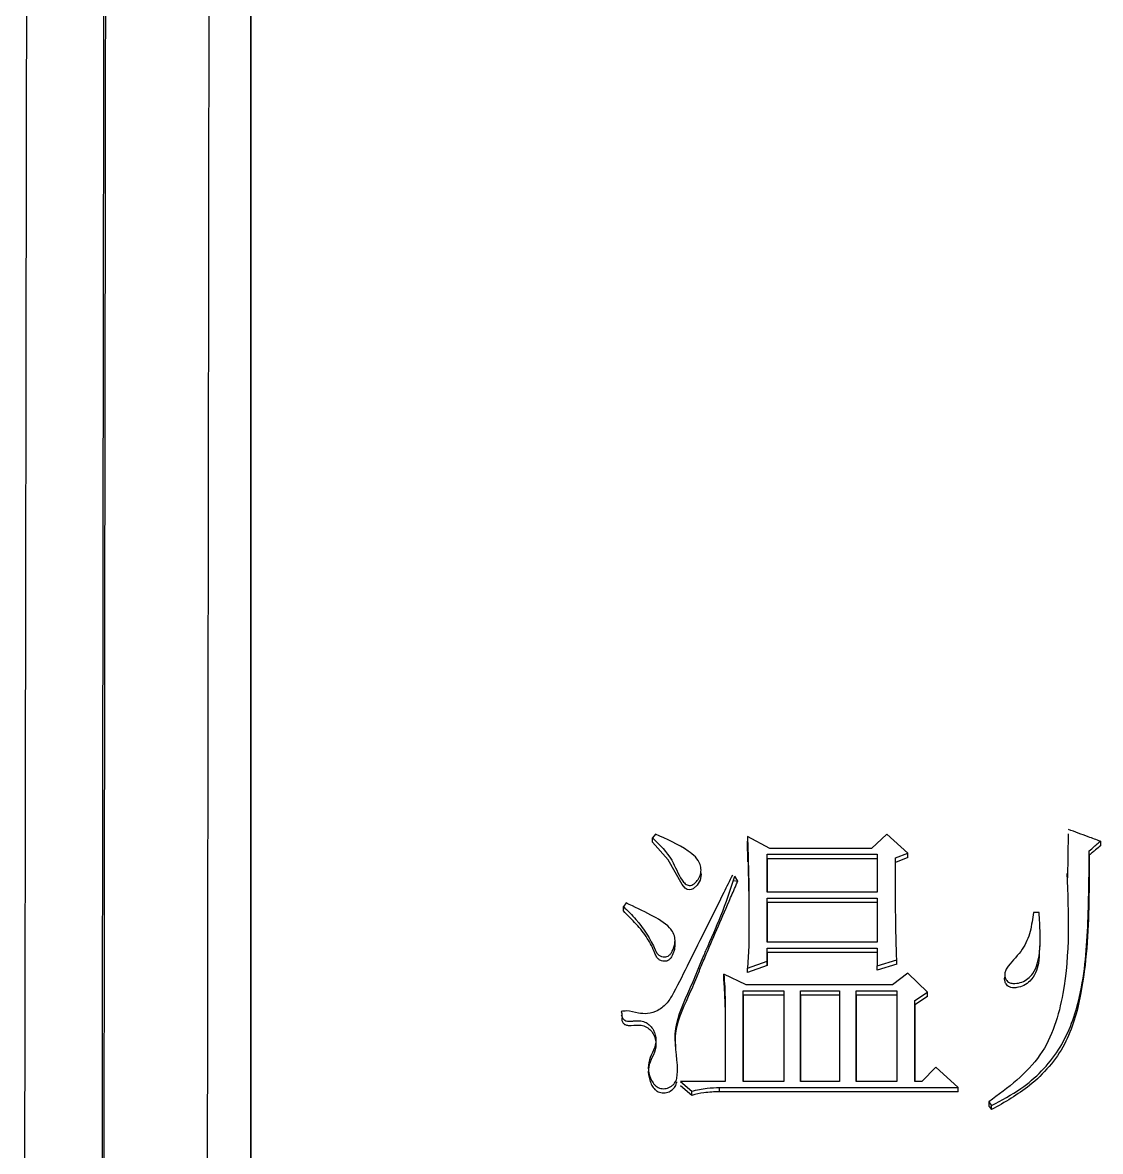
# Model space of a CAD drawing. Header units: millimetres. Extents: x 2251 to 4395, y 932 to 2449.
# Drawn here: x 2732.99 to 2741.34, y 2234.16 to 2242.91 of the extents above; entities that cross this region are included whole.
import ezdxf

# ---------------------------------------------------------------- set-up
doc = ezdxf.new("R2010")
doc.units = ezdxf.units.MM

msp = doc.modelspace()

# ---------------------------------------------------------------- linework, layer by layer
at = {"color": 7, "linetype": 'Continuous', "lineweight": 25}
for p, q in [((2737.8935, 2236.6176), (2737.8718, 2236.59)), ((2739.6891, 2236.6176), (2739.5701, 2236.5074)), ((2739.8514, 2236.4707), (2739.6891, 2236.6176)), ((2741.0912, 2236.2787), (2741.0954, 2236.6194)), ((2737.8718, 2236.5552), (2737.8718, 2236.59)), ((2738.7805, 2236.5074), (2738.6074, 2236.5992)), ((2738.6074, 2236.5992), (2738.6074, 2236.5644)), ((2738.6113, 2236.403), (2738.6074, 2236.5644)), ((2741.3442, 2236.5625), (2741.3442, 2236.5277)), ((2738.7589, 2236.4615), (2739.6134, 2236.4615)), ((2738.7589, 2236.1673), (2738.7589, 2236.4615)), ((2738.7589, 2236.4268), (2738.7589, 2236.4615)), ((2739.5701, 2236.5074), (2738.7805, 2236.5074)), ((2739.6134, 2236.4615), (2739.6134, 2236.1673)), ((2739.754, 2236.4339), (2739.8514, 2236.4707)), ((2739.8514, 2236.436), (2739.8514, 2236.4707)), ((2741.2576, 2236.4543), (2741.2576, 2236.489)), ((2738.2451, 2236.3508), (2738.2451, 2236.3624)), ((2739.6134, 2236.4269), (2738.7589, 2236.4268)), ((2738.7589, 2236.4268), (2738.7589, 2236.1673)), ((2739.8514, 2236.436), (2739.754, 2236.3993)), ((2738.5317, 2236.2525), (2738.51, 2236.2915)), ((2738.4987, 2236.2595), (2738.5317, 2236.2525)), ((2739.6134, 2236.1673), (2738.7589, 2236.1673)), ((2738.7589, 2236.1213), (2739.6134, 2236.1213)), ((2738.7589, 2235.7806), (2738.7589, 2236.1213)), ((2738.7589, 2236.0871), (2738.7589, 2236.1213)), ((2739.6134, 2236.1213), (2739.6134, 2235.7806)), ((2737.6447, 2236.0229), (2737.6447, 2236.057)), ((2738.7589, 2236.0871), (2738.7589, 2235.7806)), ((2739.6134, 2236.0871), (2738.7589, 2236.0871)), ((2740.8682, 2236.0109), (2740.8249, 2236.0109)), ((2738.0456, 2235.7649), (2738.0456, 2235.799)), ((2738.6182, 2235.7529), (2738.6074, 2235.5777)), ((2739.6134, 2235.7806), (2738.7589, 2235.7806)), ((2740.8752, 2235.7182), (2740.8752, 2235.7523)), ((2738.7589, 2235.7345), (2739.6134, 2235.7345)), ((2738.7589, 2235.633), (2738.7589, 2235.7345)), ((2738.7589, 2235.7008), (2738.7589, 2235.7345)), ((2738.7589, 2235.7008), (2738.7589, 2235.5995)), ((2739.6134, 2235.7008), (2738.7589, 2235.7008)), ((2739.6134, 2235.7345), (2739.6134, 2235.5961)), ((2738.6074, 2235.5777), (2738.7589, 2235.633)), ((2738.7589, 2235.5995), (2738.6074, 2235.5442)), ((2738.6074, 2235.5442), (2738.6074, 2235.5777)), ((2738.7589, 2235.5995), (2738.7589, 2235.633)), ((2739.6134, 2235.5961), (2739.7649, 2235.6423)), ((2739.7649, 2235.6087), (2739.6134, 2235.5626)), ((2739.6134, 2235.5626), (2739.6134, 2235.5961)), ((2739.7649, 2235.6087), (2739.7649, 2235.6423)), ((2740.6462, 2235.6154), (2740.6462, 2235.6144)), ((2738.5966, 2235.4485), (2738.4235, 2235.5315)), ((2738.4235, 2235.4981), (2738.4235, 2235.5315)), ((2739.8514, 2235.5408), (2739.7324, 2235.4485)), ((2740.0029, 2235.3931), (2739.8514, 2235.5408)), ((2738.575, 2235.4023), (2738.8887, 2235.4023)), ((2738.575, 2234.6993), (2738.575, 2235.4023)), ((2738.575, 2235.3691), (2738.575, 2235.4023)), ((2739.7324, 2235.4485), (2738.5966, 2235.4485)), ((2738.8887, 2235.4023), (2738.8887, 2234.6993)), ((2739.0185, 2235.4023), (2739.3214, 2235.4023)), ((2739.0185, 2234.6993), (2739.0185, 2235.4023)), ((2739.0185, 2235.3691), (2739.0185, 2235.4023)), ((2739.3214, 2235.4023), (2739.3214, 2234.6993)), ((2739.4512, 2235.4023), (2739.7649, 2235.4023)), ((2739.4512, 2234.6993), (2739.4512, 2235.4023)), ((2739.4512, 2235.3691), (2739.4512, 2235.4023)), ((2739.7649, 2235.4023), (2739.7649, 2234.6993)), ((2739.9055, 2235.3284), (2740.0029, 2235.3931)), ((2740.0029, 2235.3599), (2740.0029, 2235.3931)), ((2738.4343, 2235.2768), (2738.4343, 2235.31)), ((2738.575, 2235.3691), (2738.575, 2234.6993)), ((2738.8887, 2235.3691), (2738.575, 2235.3691)), ((2739.0185, 2235.3691), (2739.0185, 2234.6993)), ((2739.3214, 2235.3691), (2739.0185, 2235.3691)), ((2739.4512, 2235.3691), (2739.4512, 2234.6993)), ((2739.7649, 2235.3691), (2739.4512, 2235.3691)), ((2740.0029, 2235.3599), (2739.9055, 2235.2953)), ((2739.9055, 2235.2953), (2739.9055, 2235.3284)), ((2740.0678, 2234.8105), (2739.9596, 2234.6993)), ((2740.2408, 2234.653), (2740.0678, 2234.8105)), ((2738.0882, 2234.6993), (2738.1747, 2234.6252)), ((2738.4344, 2234.6993), (2738.0882, 2234.6993)), ((2738.8887, 2234.6993), (2738.575, 2234.6993)), ((2739.3214, 2234.6993), (2739.0185, 2234.6993)), ((2739.7649, 2234.6993), (2739.4512, 2234.6993)), ((2739.9596, 2234.6993), (2739.9055, 2234.6993)), ((2738.1747, 2234.5929), (2738.0882, 2234.667)), ((2738.1747, 2234.5929), (2738.1747, 2234.6252)), ((2738.3911, 2234.653), (2740.2408, 2234.653)), ((2738.3911, 2234.6207), (2738.3911, 2234.653)), ((2740.2408, 2234.6207), (2738.3911, 2234.6207)), ((2740.2408, 2234.6207), (2740.2408, 2234.653)), ((2740.4788, 2234.5418), (2740.4788, 2234.5096)), ((2740.5003, 2234.482), (2740.5003, 2234.5141))]:
    msp.add_line(p, q, dxfattribs=at)
at = {"color": 7, "linetype": 'Continuous', "lineweight": 25, "flags": 128}
for points in [[(2738.2434, 2236.3267), (2738.247, 2236.3047), (2738.2403, 2236.262), (2738.2181, 2236.2228), (2738.1857, 2236.1945), (2738.1711, 2236.1878), (2738.1562, 2236.1856), (2738.1399, 2236.1894), (2738.1247, 2236.1988), (2738.1004, 2236.2267), (2737.9913, 2236.4199), (2737.8718, 2236.5552), (2737.8718, 2236.5552)], [(2737.6663, 2236.0845), (2737.6608, 2236.0775), (2737.6528, 2236.0672), (2737.6447, 2236.0569)], [(2740.4788, 2234.5418), (2740.4896, 2234.5279), (2740.5004, 2234.5141)], [(2740.4788, 2234.5096), (2740.4842, 2234.5027), (2740.4897, 2234.4957), (2740.5004, 2234.482)]]:
    msp.add_lwpolyline(points, dxfattribs=at)
at = {"color": 7, "linetype": 'Continuous', "lineweight": 25}
for points, knots in [([(2734.7543, 2289.4406), (2734.7543, 2289.3366), (2734.7544, 2288.8158), (2734.7544, 2287.4489), (2734.7545, 2285.289), (2734.7546, 2282.6706), (2734.7546, 2280.2081), (2734.7546, 2276.7002), (2734.7547, 2273.5573), (2734.7547, 2269.2422), (2734.7547, 2264.5551), (2734.7548, 2259.4229), (2734.7548, 2253.9994), (2734.7549, 2249.4407), (2734.7549, 2243.5182), (2734.755, 2238.6124), (2734.7551, 2231.9335), (2734.7552, 2227.6407), (2734.7552, 2224.6396)], [0, 0, 0, 0, 0.020124, 0.100733, 0.181328, 0.221587, 0.302184, 0.342442, 0.423039, 0.463298, 0.543894, 0.624491, 0.664749, 0.745346, 0.785604, 0.8662, 0.906458, 1, 1, 1, 1]), ([(2733.0857, 2288.4926), (2733.0858, 2288.5209), (2733.0861, 2288.6093), (2733.0848, 2287.623), (2733.0818, 2285.6101), (2733.0772, 2282.5474), (2733.072, 2279.1591), (2733.0669, 2275.8218), (2733.0622, 2272.7521), (2733.0567, 2269.1087), (2733.0501, 2264.838), (2733.0429, 2260.1922), (2733.0352, 2255.2454), (2733.027, 2250.0751), (2733.018, 2244.3908), (2733.0081, 2238.1937), (2732.9974, 2231.5099), (2732.9899, 2226.8192), (2732.986, 2224.4251)], [0, 0, 0, 0, 0.039342, 0.122943, 0.206183, 0.289063, 0.371582, 0.416612, 0.465601, 0.518547, 0.575452, 0.636313, 0.690059, 0.746552, 0.805793, 0.867782, 0.932518, 1, 1, 1, 1]), ([(2733.591, 2224.2896), (2733.5956, 2227.5888), (2733.6047, 2234.1873), (2733.6176, 2243.6174), (2733.6296, 2252.498), (2733.6406, 2260.6557), (2733.6503, 2267.956), (2733.6586, 2274.2738), (2733.6653, 2279.4959), (2733.6704, 2283.5524), (2733.6736, 2286.3004), (2733.675, 2287.7465), (2733.6747, 2287.7232), (2733.6745, 2287.7145)], [0, 0, 0, 0, 0.094309, 0.188619, 0.282928, 0.377238, 0.471547, 0.565857, 0.660166, 0.754475, 0.848785, 0.943094, 1, 1, 1, 1]), ([(2733.605, 2224.2409), (2733.6083, 2226.6265), (2733.6148, 2231.3332), (2733.624, 2238.0824), (2733.6327, 2244.425), (2733.6407, 2250.3201), (2733.648, 2255.7507), (2733.6557, 2261.4837), (2733.6634, 2267.2524), (2733.6706, 2272.7327), (2733.6764, 2277.1997), (2733.6809, 2280.7229), (2733.6842, 2283.3849), (2733.6864, 2285.2878), (2733.6877, 2286.5065), (2733.6883, 2287.2235), (2733.6881, 2287.2544), (2733.688, 2287.2691)], [0, 0, 0, 0, 0.06854, 0.13522, 0.200041, 0.263001, 0.324101, 0.38334, 0.468684, 0.549845, 0.626823, 0.699617, 0.768227, 0.832652, 0.892892, 0.948946, 1, 1, 1, 1]), ([(2734.4861, 2286.5153), (2734.4862, 2286.5273), (2734.4865, 2286.6396), (2734.4863, 2286.2869), (2734.4858, 2285.717), (2734.4852, 2285.1703), (2734.4845, 2284.4961), (2734.4835, 2283.688), (2734.4824, 2282.7481), (2734.4811, 2281.6765), (2734.479, 2279.967), (2734.4757, 2277.2808), (2734.4705, 2273.131), (2734.4638, 2267.9147), (2734.4564, 2262.3078), (2734.4488, 2256.6306), (2734.4414, 2251.1635), (2734.4332, 2245.1506), (2734.4242, 2238.603), (2734.4144, 2231.5602), (2734.4076, 2226.6178), (2734.4041, 2224.1038)], [0, 0, 0, 0, 0.008365, 0.077995, 0.107986, 0.138061, 0.168221, 0.198465, 0.228793, 0.259205, 0.289702, 0.358895, 0.433683, 0.514064, 0.600037, 0.66048, 0.723411, 0.788828, 0.856732, 0.927123, 1, 1, 1, 1]), ([(2734.7552, 2225.5593), (2734.7552, 2225.8661), (2734.7552, 2228.765), (2734.7551, 2234.1909), (2734.755, 2240.4085), (2734.7549, 2246.4436), (2734.7549, 2251.0736), (2734.7548, 2254.8845), (2734.7548, 2256.3278), (2734.7548, 2256.7247)], [0, 0, 0, 0, 0.027476, 0.259697, 0.491874, 0.607849, 0.840033, 0.956008, 1, 1, 1, 1]), ([(2737.8718, 2236.59), (2737.9269, 2236.535), (2738.0243, 2236.4377), (2738.0709, 2236.2979), (2738.1186, 2236.2363), (2738.139, 2236.2231), (2738.157, 2236.2184), (2738.1762, 2236.2229), (2738.1977, 2236.2357), (2738.222, 2236.2592), (2738.243, 2236.2952), (2738.2491, 2236.3396), (2738.2414, 2236.3916), (2738.2053, 2236.4442), (2738.0918, 2236.5301), (2737.9814, 2236.5788), (2737.8935, 2236.6176)], [0, 0, 0, 0, 0.207426, 0.367179, 0.400689, 0.416558, 0.431268, 0.448073, 0.466649, 0.497247, 0.53852, 0.578669, 0.62014, 0.682425, 0.747233, 1, 1, 1, 1]), ([(2741.3442, 2236.5625), (2741.3129, 2236.5741), (2741.2557, 2236.5951), (2741.1728, 2236.6257), (2741.1212, 2236.6448), (2741.0954, 2236.6543)], [0, 0, 0, 0, 0.377734, 0.688867, 1, 1, 1, 1]), ([(2738.6074, 2236.5992), (2738.6076, 2236.5947), (2738.6078, 2236.588), (2738.6081, 2236.5769), (2738.6085, 2236.5657), (2738.6089, 2236.5523), (2738.6094, 2236.5389), (2738.6098, 2236.5255), (2738.6102, 2236.5121), (2738.6108, 2236.4942), (2738.6115, 2236.4718), (2738.6123, 2236.445), (2738.613, 2236.4182), (2738.6145, 2236.3645), (2738.616, 2236.3019), (2738.617, 2236.2392), (2738.6174, 2236.2078), (2738.6177, 2236.1854), (2738.6179, 2236.163), (2738.6182, 2236.1362), (2738.6183, 2236.1093), (2738.6185, 2236.0824), (2738.6186, 2236.0555), (2738.6187, 2236.0286), (2738.6187, 2236.0017), (2738.6188, 2235.9748), (2738.6188, 2235.9524), (2738.6187, 2235.9345), (2738.6187, 2235.921), (2738.6187, 2235.9075), (2738.6187, 2235.8941), (2738.6186, 2235.8806), (2738.6186, 2235.8672), (2738.6186, 2235.8537), (2738.6185, 2235.8403), (2738.6185, 2235.8268), (2738.6184, 2235.8133), (2738.6184, 2235.8021), (2738.6184, 2235.7931), (2738.6184, 2235.7864), (2738.6183, 2235.7797), (2738.6183, 2235.7729), (2738.6183, 2235.7673), (2738.6183, 2235.7607), (2738.6182, 2235.7562), (2738.6182, 2235.7529)], [0, 0, 0, 0, 0.015876, 0.023814, 0.03969, 0.055566, 0.071442, 0.087319, 0.103195, 0.119071, 0.150823, 0.182575, 0.214327, 0.246079, 0.373089, 0.436594, 0.468346, 0.484222, 0.515974, 0.547726, 0.579478, 0.611231, 0.642983, 0.674735, 0.706487, 0.738239, 0.769992, 0.785868, 0.801744, 0.81762, 0.833496, 0.849372, 0.865248, 0.881124, 0.897, 0.912877, 0.928753, 0.944629, 0.952567, 0.960505, 0.968443, 0.976381, 0.984319, 0.988288, 1, 1, 1, 1]), ([(2741.2576, 2236.489), (2741.2701, 2236.4996), (2741.2908, 2236.5172), (2741.3196, 2236.5417), (2741.336, 2236.5556), (2741.3442, 2236.5625)], [0, 0, 0, 0, 0.4325048, 0.7162517, 1, 1, 1, 1]), ([(2741.3442, 2236.5277), (2741.3317, 2236.5172), (2741.311, 2236.4996), (2741.2822, 2236.4752), (2741.2658, 2236.4613), (2741.2576, 2236.4544)], [0, 0, 0, 0, 0.432757, 0.716378, 1, 1, 1, 1]), ([(2740.5004, 2234.5141), (2740.578, 2234.5554), (2740.78, 2234.6628), (2741.0439, 2234.931), (2741.2098, 2235.3772), (2741.2529, 2235.9042), (2741.256, 2236.2932), (2741.2576, 2236.489)], [0, 0, 0, 0, 0.112639, 0.292888, 0.474955, 0.735645, 1, 1, 1, 1]), ([(2741.2576, 2236.4544), (2741.2572, 2236.3345), (2741.2562, 2235.9744), (2741.2293, 2235.479), (2741.0922, 2234.9759), (2740.8282, 2234.6679), (2740.6024, 2234.5399), (2740.5004, 2234.482)], [0, 0, 0, 0, 0.162061, 0.486697, 0.667178, 0.849695, 1, 1, 1, 1]), ([(2738.6112, 2236.4331), (2738.6112, 2236.4332), (2738.6112, 2236.4332), (2738.6112, 2236.4325), (2738.6112, 2236.4295), (2738.6133, 2236.3334), (2738.617, 2236.1648), (2738.6181, 2235.9752), (2738.6183, 2235.8771), (2738.6183, 2235.8245), (2738.6183, 2235.8041), (2738.6183, 2235.791), (2738.6183, 2235.7875), (2738.6184, 2235.7857)], [0, 0, 0, 0, 0.001207, 0.003889, 0.007028, 0.025195, 0.475497, 0.695522, 0.859189, 0.902155, 0.937592, 0.968739, 1, 1, 1, 1]), ([(2739.7649, 2235.6423), (2739.7647, 2235.6466), (2739.7643, 2235.6594), (2739.7635, 2235.6808), (2739.7626, 2235.7065), (2739.7619, 2235.7279), (2739.7614, 2235.745), (2739.761, 2235.7579), (2739.7606, 2235.7707), (2739.7603, 2235.7836), (2739.76, 2235.7964), (2739.7597, 2235.8092), (2739.7594, 2235.8221), (2739.7588, 2235.8478), (2739.7572, 2235.9376), (2739.7557, 2236.0403), (2739.7552, 2236.1301), (2739.7551, 2236.1557), (2739.755, 2236.1685), (2739.7549, 2236.1814), (2739.7548, 2236.1942), (2739.7548, 2236.207), (2739.7547, 2236.2198), (2739.7547, 2236.2326), (2739.7546, 2236.2455), (2739.7545, 2236.2583), (2739.7545, 2236.2711), (2739.7545, 2236.2839), (2739.7544, 2236.2967), (2739.7544, 2236.3095), (2739.7543, 2236.3202), (2739.7543, 2236.3287), (2739.7543, 2236.3351), (2739.7543, 2236.3416), (2739.7543, 2236.348), (2739.7542, 2236.3544), (2739.7542, 2236.3608), (2739.7542, 2236.3672), (2739.7542, 2236.3736), (2739.7542, 2236.38), (2739.7542, 2236.3864), (2739.7541, 2236.3928), (2739.7541, 2236.3992), (2739.7541, 2236.4056), (2739.7541, 2236.412), (2739.7541, 2236.4184), (2739.7541, 2236.4257), (2739.754, 2236.4309), (2739.754, 2236.4339)], [0, 0, 0, 0, 0.016204, 0.048613, 0.081022, 0.11343, 0.129634, 0.145839, 0.162043, 0.178247, 0.194452, 0.210656, 0.22686, 0.243065, 0.307882, 0.567153, 0.631971, 0.648175, 0.664379, 0.680584, 0.696788, 0.712992, 0.729197, 0.745401, 0.761605, 0.777809, 0.794014, 0.810218, 0.826422, 0.842627, 0.858831, 0.866933, 0.875035, 0.883137, 0.89124, 0.899342, 0.907444, 0.915546, 0.923648, 0.93175, 0.939853, 0.947955, 0.956057, 0.964159, 0.972261, 0.980363, 0.988466, 1, 1, 1, 1]), ([(2738.4902, 2236.2998), (2738.4679, 2236.2547), (2738.3561, 2236.0293), (2738.2038, 2235.7248), (2738.0621, 2235.4387), (2737.9889, 2235.3077), (2737.9185, 2235.2488), (2737.8368, 2235.2229), (2737.7531, 2235.2283), (2737.6868, 2235.2514), (2737.642, 2235.2453), (2737.6284, 2235.2434)], [0, 0, 0, 0, 0.102395, 0.511938, 0.690628, 0.751585, 0.813368, 0.867382, 0.913423, 0.973554, 1, 1, 1, 1]), ([(2737.6339, 2235.2267), (2737.6333, 2235.2202), (2737.6321, 2235.2071), (2737.6389, 2235.1917), (2737.647, 2235.1814), (2737.6581, 2235.1732), (2737.6821, 2235.1662), (2737.7127, 2235.1684), (2737.7404, 2235.1707), (2737.7687, 2235.1724), (2737.8023, 2235.1672), (2737.8395, 2235.1475), (2737.8686, 2235.1175), (2737.8875, 2235.0809), (2737.8978, 2235.041), (2737.8988, 2234.9865), (2737.8701, 2234.9237), (2737.8345, 2234.8489), (2737.8396, 2234.7651), (2737.8614, 2234.7051), (2737.8883, 2234.6719), (2737.9052, 2234.6581), (2737.9243, 2234.6489), (2737.9452, 2234.6444), (2737.9667, 2234.6442), (2737.988, 2234.6485), (2738.0081, 2234.6575), (2738.0261, 2234.6702), (2738.0414, 2234.6856), (2738.0567, 2234.7094), (2738.0777, 2234.8398), (2738.007, 2235.0723), (2738.123, 2235.3328), (2738.2029, 2235.5154), (2738.2415, 2235.6108), (2738.2623, 2235.6611), (2738.2743, 2235.6898), (2738.3199, 2235.7958), (2738.4111, 2235.9947), (2738.4756, 2236.1882), (2738.51, 2236.2915)], [0, 0, 0, 0, 0.0073787, 0.0150243, 0.0185756, 0.0221542, 0.0301488, 0.0452853, 0.0551706, 0.0606045, 0.0761177, 0.0914291, 0.1062873, 0.1223904, 0.1379565, 0.1534235, 0.1843059, 0.2154784, 0.2469224, 0.2782932, 0.2869385, 0.2948589, 0.3024354, 0.3101004, 0.3179917, 0.3256944, 0.3335974, 0.342062, 0.35006, 0.3577981, 0.3738098, 0.4991891, 0.6241938, 0.686833, 0.7292145, 0.7420731, 0.749377, 0.7648573, 0.8744701, 1, 1, 1, 1]), ([(2741.0839, 2236.313), (2741.0966, 2236.0038), (2741.116, 2235.5274), (2740.9192, 2234.8699), (2740.6272, 2234.6523), (2740.4788, 2234.5418)], [0, 0, 0, 0, 0.476561, 0.733993, 1, 1, 1, 1]), ([(2738.0521, 2234.9531), (2738.0501, 2234.9867), (2738.0417, 2235.1282), (2738.1299, 2235.3121), (2738.2074, 2235.492), (2738.2476, 2235.5921), (2738.3298, 2235.7887), (2738.4179, 2235.9893), (2738.5014, 2236.1828), (2738.5232, 2236.2331), (2738.5291, 2236.2467), (2738.5309, 2236.2507), (2738.5315, 2236.252), (2738.5317, 2236.2525)], [0, 0, 0, 0, 0.072339, 0.304366, 0.420322, 0.49591, 0.536225, 0.878778, 0.967055, 0.990444, 0.996951, 0.998908, 1, 1, 1, 1]), ([(2737.6447, 2236.0569), (2737.6782, 2236.0243), (2737.7797, 2235.9256), (2737.859, 2235.7972), (2737.9028, 2235.6964), (2737.9201, 2235.6784), (2737.9415, 2235.6681), (2737.9634, 2235.6646), (2737.9835, 2235.6677), (2738.0012, 2235.6778), (2738.0244, 2235.7064), (2738.0408, 2235.7504), (2738.0487, 2235.8049), (2738.035, 2235.8528), (2737.9791, 2235.925), (2737.8485, 2235.9992), (2737.7307, 2236.0544), (2737.6663, 2236.0846)], [0, 0, 0, 0, 0.118686, 0.359193, 0.382947, 0.402076, 0.42122, 0.441111, 0.455767, 0.470498, 0.490907, 0.5484, 0.590659, 0.633123, 0.67426, 0.821853, 1, 1, 1, 1]), ([(2738.0442, 2235.7652), (2738.0438, 2235.7523), (2738.0431, 2235.722), (2738.0282, 2235.6849), (2738.0118, 2235.6559), (2737.9965, 2235.6407), (2737.9797, 2235.6332), (2737.9605, 2235.6313), (2737.9392, 2235.6353), (2737.9179, 2235.6463), (2737.9002, 2235.6667), (2737.8779, 2235.7245), (2737.8336, 2235.815), (2737.7458, 2235.9226), (2737.6786, 2235.9892), (2737.6447, 2236.0228)], [0, 0, 0, 0, 0.0568987, 0.1350252, 0.1736468, 0.2031472, 0.2266296, 0.2500331, 0.2831283, 0.3165185, 0.3501293, 0.3980724, 0.5893415, 0.7930153, 1, 1, 1, 1]), ([(2740.8249, 2236.0109), (2740.8182, 2235.9617), (2740.8049, 2235.8631), (2740.7456, 2235.7145), (2740.6546, 2235.6315), (2740.6096, 2235.5664), (2740.6002, 2235.5355), (2740.6033, 2235.5067), (2740.6149, 2235.4838), (2740.6317, 2235.4692), (2740.6538, 2235.4608), (2740.6893, 2235.4588), (2740.7361, 2235.4689), (2740.7842, 2235.4965), (2740.8282, 2235.5447), (2740.8779, 2235.6619), (2740.8802, 2235.8252), (2740.8717, 2235.9573), (2740.8682, 2236.0109)], [0, 0, 0, 0, 0.115518, 0.231634, 0.360314, 0.38877, 0.411137, 0.433609, 0.45467, 0.468652, 0.482629, 0.505933, 0.545458, 0.585905, 0.62732, 0.690876, 0.874624, 1, 1, 1, 1]), ([(2740.8697, 2235.7187), (2740.8693, 2235.6841), (2740.8687, 2235.6243), (2740.8444, 2235.5417), (2740.8058, 2235.4817), (2740.753, 2235.4424), (2740.7041, 2235.4275), (2740.6653, 2235.426), (2740.6402, 2235.4316), (2740.6229, 2235.4424), (2740.6098, 2235.4589), (2740.6023, 2235.4806), (2740.6003, 2235.5), (2740.6039, 2235.51), (2740.6046, 2235.512)], [0, 0, 0, 0, 0.202662, 0.349797, 0.498391, 0.606497, 0.714846, 0.776821, 0.819663, 0.85472, 0.889689, 0.938332, 0.987596, 1, 1, 1, 1]), ([(2738.4235, 2235.5315), (2738.4261, 2235.4989), (2738.4304, 2235.4457), (2738.4329, 2235.3717), (2738.4339, 2235.3305), (2738.4343, 2235.31)], [0, 0, 0, 0, 0.443386, 0.721661, 1, 1, 1, 1]), ([(2738.4343, 2235.2768), (2738.4338, 2235.3096), (2738.4328, 2235.363), (2738.4281, 2235.4367), (2738.4251, 2235.4777), (2738.4235, 2235.4981)], [0, 0, 0, 0, 0.443947, 0.7219434, 1, 1, 1, 1]), ([(2738.4343, 2235.31), (2738.4343, 2235.2083), (2738.4343, 2235.005), (2738.4344, 2234.8012), (2738.4344, 2234.6993)], [0, 0, 0, 0, 0.499996, 1, 1, 1, 1]), ([(2739.9055, 2234.6993), (2739.9055, 2234.7921), (2739.9055, 2235.0021), (2739.9055, 2235.2116), (2739.9055, 2235.3284)], [0, 0, 0, 0, 0.44202, 1, 1, 1, 1]), ([(2737.6284, 2235.2434), (2737.6304, 2235.2384), (2737.6339, 2235.2298), (2737.6341, 2235.219), (2737.6322, 2235.2131), (2737.6304, 2235.2113), (2737.6293, 2235.2107), (2737.6288, 2235.2105), (2737.6285, 2235.2104), (2737.6284, 2235.2104)], [0, 0, 0, 0, 0.493604, 0.861876, 0.955662, 0.982084, 0.991539, 0.995796, 1, 1, 1, 1]), ([(2739.9055, 2235.2953), (2739.9055, 2235.2028), (2739.9055, 2235.0044), (2739.9055, 2234.8055), (2739.9055, 2234.6993)], [0, 0, 0, 0, 0.465984, 1, 1, 1, 1]), ([(2737.6339, 2235.1937), (2737.6333, 2235.1866), (2737.6321, 2235.1724), (2737.6402, 2235.1561), (2737.6497, 2235.1459), (2737.6625, 2235.1383), (2737.7041, 2235.1304), (2737.7568, 2235.1443), (2737.8159, 2235.1294), (2737.8518, 2235.1042), (2737.8781, 2235.0697), (2737.8935, 2235.0297), (2737.8996, 2234.9874), (2737.8925, 2234.9316), (2737.8571, 2234.8721), (2737.8324, 2234.7924), (2737.8433, 2234.7227), (2737.8639, 2234.6712), (2737.8846, 2234.6426), (2737.9057, 2234.6252), (2737.925, 2234.616), (2737.9462, 2234.6118), (2737.9681, 2234.6125), (2737.9894, 2234.617), (2738.0158, 2234.6284), (2738.0373, 2234.6473), (2738.0516, 2234.6702), (2738.0583, 2234.6852), (2738.0585, 2234.6948), (2738.0586, 2234.6978)], [0, 0, 0, 0, 0.021977, 0.044085, 0.053985, 0.064273, 0.088224, 0.176711, 0.220203, 0.264353, 0.306517, 0.351961, 0.396252, 0.439352, 0.525251, 0.607696, 0.694473, 0.739882, 0.779597, 0.801371, 0.821997, 0.842752, 0.864889, 0.886343, 0.907126, 0.950116, 0.970156, 0.990518, 1, 1, 1, 1]), ([(2738.1747, 2234.6252), (2738.2145, 2234.6344), (2738.2856, 2234.6509), (2738.3588, 2234.6523), (2738.3911, 2234.653)], [0, 0, 0, 0, 0.558835, 1, 1, 1, 1]), ([(2738.3911, 2234.6207), (2738.35, 2234.6196), (2738.2768, 2234.6176), (2738.2059, 2234.6005), (2738.1747, 2234.5929)], [0, 0, 0, 0, 0.561085, 1, 1, 1, 1])]:
    msp.add_open_spline(points, degree=3, knots=knots, dxfattribs=at)

doc.saveas('drawing.dxf')
